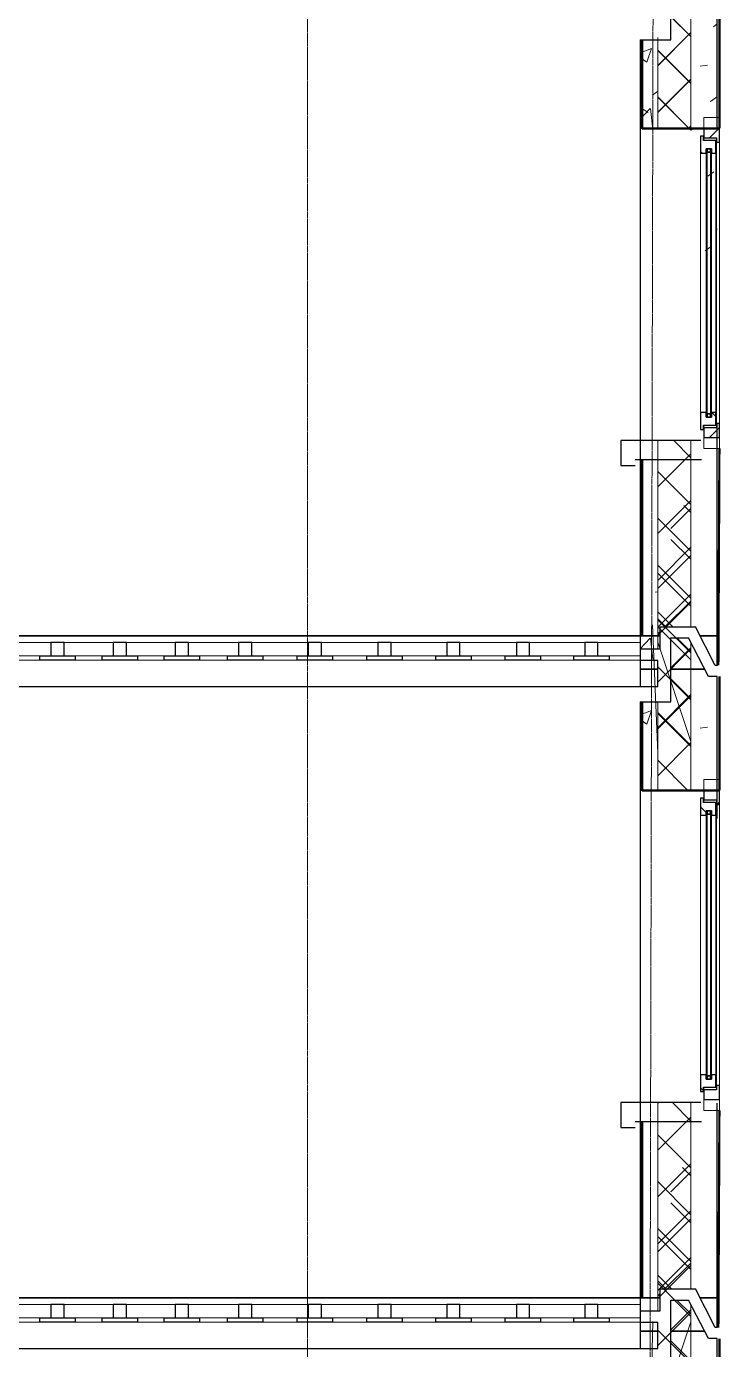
# Model space of a CAD drawing. Header units: inches. Extents: x -2431 to 214825, y 3 to 92804.
# Drawn here: x 171580 to 174724, y 26807 to 32803 of the extents above; entities that cross this region are included whole.
import ezdxf

# ---------------------------------------------------------------- set-up
doc = ezdxf.new("R2010")
doc.units = ezdxf.units.IN
doc.header["$MEASUREMENT"] = 0
doc.linetypes.add('Линия сетки', pattern=[22.225, 12.7, -3.175, 3.175, -3.175])
for name, color, linetype, lineweight in [('A-FLOR', 250, 'Continuous', 9), ('A-GLAZ', 250, 'Continuous', 9), ('A-WALL', 250, 'Continuous', 9), ('A-WALL-PATT', 250, 'Continuous', 25), ('S-GRID', 250, 'Continuous', 9)]:
    doc.layers.add(name, color=color, linetype=linetype, lineweight=lineweight)
doc.layers.add('Стены', color=250, linetype='Continuous')

# ---------------------------------------------------------------- blocks, each defined once
blk = doc.blocks.new('Окно 3-Откидное - Среднее глухое - Один переплет с многокамерным стеклопакетом - 30674-99 - Окно 3-Откидное - Среднее глухое - Один переплет с многокамерным стеклопакетом - 30674-99-V5-Сечение 1')
at = {"layer": 'A-GLAZ'}
h = blk.add_hatch(dxfattribs=at)
h.set_pattern_fill('FP_6', color=256, style=0, pattern_type=2)
h.set_pattern_definition([(135, (18648.64, 22050), (-70.7107, -70.7107), [])])
h.paths.add_polyline_path([(18583.7, 18885), (18597.7, 18885), (18597.7, 18905), (18653.7, 18905), (18653.7, 18962), (18633.7, 18962), (18633.7, 18942), (18609.7, 18942), (18609.7, 18962), (18583.7, 18962)], flags=0)
h.paths.add_polyline_path([(18649, 20138), (18653.7, 20138), (18653.7, 20195), (18597.7, 20195), (18597.7, 20215), (18583.7, 20215), (18583.7, 20138), (18609.7, 20138), (18609.7, 20158), (18633.7, 20158), (18633.7, 20138)], flags=0)
h = blk.add_hatch(dxfattribs=at)
h.set_pattern_fill('FP_7', color=256, style=0, pattern_type=2)
h.set_pattern_definition([(45, (18648.64, 22050), (-84.853, 84.853), [])])
h.paths.add_polyline_path([(18649, 18850), (18669.7, 18850), (18669.7, 18913), (18655.7, 18913), (18655.7, 18893), (18599.7, 18893), (18599.7, 18850)], flags=0)
h.paths.add_polyline_path([(18669.7, 20187), (18669.7, 20250), (18599.7, 20250), (18599.7, 20207), (18655.7, 20207), (18655.7, 20187)], flags=0)
for p, q in [((18669.7, 20300), (18599.7, 20300)), ((18599.7, 20300), (18599.7, 20250)), ((18669.7, 20250), (18669.7, 20300)), ((18599.7, 20250), (18669.7, 20250)), ((18599.7, 20195), (18599.7, 20207)), ((18655.7, 18913), (18655.7, 20187)), ((18669.7, 18913), (18669.7, 20187)), ((18583.7, 18962), (18583.7, 20138)), ((18653.7, 20138), (18653.7, 18962)), ((18599.7, 18893), (18599.7, 18905)), ((18669.7, 18850), (18599.7, 18850)), ((18599.7, 18850), (18599.7, 18800)), ((18669.7, 18800), (18669.7, 18850)), ((18599.7, 18800), (18669.7, 18800))]:
    blk.add_line(p, q, dxfattribs=at)
at = {"layer": 'A-GLAZ', "lineweight": 25}
for p, q in [((18597.7, 20215), (18583.7, 20215)), ((18583.7, 20215), (18583.7, 20138)), ((18597.7, 20195), (18597.7, 20215)), ((18599.7, 20250), (18599.7, 20207)), ((18669.7, 20250), (18599.7, 20250)), ((18599.7, 20207), (18655.7, 20207)), ((18655.7, 20207), (18655.7, 20187)), ((18669.7, 20187), (18669.7, 20250)), ((18653.7, 20195), (18597.7, 20195)), ((18613.7, 20158), (18609.7, 20158)), ((18609.7, 20158), (18609.7, 18942)), ((18609.7, 20138), (18609.7, 20158)), ((18609.7, 20158), (18633.7, 20158)), ((18613.7, 18942), (18613.7, 20158)), ((18633.7, 20158), (18629.7, 20158)), ((18629.7, 20158), (18629.7, 18942)), ((18633.7, 18942), (18633.7, 20158)), ((18633.7, 20158), (18633.7, 20138)), ((18653.7, 20138), (18653.7, 20195)), ((18655.7, 20187), (18669.7, 20187)), ((18583.7, 20138), (18609.7, 20138)), ((18633.7, 20138), (18653.7, 20138)), ((18609.7, 18962), (18583.7, 18962)), ((18583.7, 18962), (18583.7, 18885)), ((18609.7, 18942), (18609.7, 18962)), ((18653.7, 18962), (18633.7, 18962)), ((18633.7, 18962), (18633.7, 18942)), ((18653.7, 18905), (18653.7, 18962)), ((18597.7, 18885), (18597.7, 18905)), ((18597.7, 18905), (18653.7, 18905)), ((18599.7, 18893), (18599.7, 18850)), ((18655.7, 18893), (18599.7, 18893)), ((18609.7, 18942), (18613.7, 18942)), ((18633.7, 18942), (18609.7, 18942)), ((18629.7, 18942), (18633.7, 18942)), ((18669.7, 18913), (18655.7, 18913)), ((18655.7, 18913), (18655.7, 18893)), ((18669.7, 18850), (18669.7, 18913)), ((18583.7, 18885), (18597.7, 18885)), ((18599.7, 18850), (18669.7, 18850))]:
    blk.add_line(p, q, dxfattribs=at)
at = {"layer": 'A-GLAZ', "lineweight": 35}
for p, q in [((18629.7, 20158), (18613.7, 20158)), ((18613.7, 20158), (18613.7, 20143)), ((18629.7, 20143), (18629.7, 20158)), ((18613.7, 20143), (18629.7, 20143)), ((18629.7, 18957), (18613.7, 18957)), ((18613.7, 18957), (18613.7, 18942)), ((18629.7, 18942), (18629.7, 18957)), ((18613.7, 18942), (18629.7, 18942))]:
    blk.add_line(p, q, dxfattribs=at)

msp = doc.modelspace()

# ---------------------------------------------------------------- hatches: boundary and pattern name
at = {"layer": 'A-WALL-PATT', "lineweight": 9}
h = msp.add_hatch(dxfattribs=at)
h.set_pattern_fill('FP_1', color=256, style=0, pattern_type=2)
h.set_pattern_definition([(50, (164716.3, 29690.75), (728.737, -63.756), [76.2, -838.2]), (355, (164716.3, 29690.75), (-140.97, 764.23), [60.96, -670.56]), (100.451, (164777, 29685.4), (587.77, 700.467), [64.76, -712.36]), (46.184, (164716.3, 29893.95), (1084.32, -168.17), [114.3, -1257.3]), (96.636, (164806.6, 29879.9), (949.61, 989.71), [97.14, -1068.54]), (351.184, (164716.3, 29894), (949.62, 989.7), [91.44, -1005.84]), (21, (164817.9, 29843.15), (606.458, -409.06), [76.2, -838.2]), (326, (164817.9, 29843.15), (247.21, 736.753), [60.96, -670.56]), (71.451, (164868.4, 29809.06), (853.67, 327.685), [64.76, -712.36]), (37.5, (164716.28, 29690.75), (12.355, 338.22), [33.528, -628.904, 33.528, -647.192, -673.1]), (37.5, (164716.28, 29690.75), (12.355, 338.22), [-1343.152, 33.528, -639.572]), (7.5, (164716.28, 29690.75), (267.279, 400.722), [33.528, -354.584, 33.528, -613.664, -256.54]), (7.5, (164716.28, 29690.75), (267.279, 400.722), [-1035.304, 33.528, -223.012]), (327.5, (164489.7, 29690.75), (542.363, -22.915), [33.528, -220.472, 33.528, -758.952, -1051.56]), (327.5, (164489.7, 29690.75), (542.363, -22.915), [-1046.48, 33.528, -1018.032]), (317.5, (164388.1, 29690.75), (592.517, 101.707), [33.528, -296.672, 33.528, -492.76, -746.76]), (317.5, (164388.1, 29690.75), (592.517, 101.707), [-856.49, 33.53, -713.23])])
h.paths.add_polyline_path([(174439.57652, 30925.74682), (174359.57652, 30925.74682), (174359.57652, 30040.74682), (174439.57652, 30040.74682)])
h.paths.add_polyline_path([(174359.57652, 32340.74682), (174439.57652, 32340.74682), (174439.57652, 33640.74682), (174359.57652, 33640.74682)])
h = msp.add_hatch(dxfattribs=at)
h.set_pattern_fill('FP_2', color=256, style=0, pattern_type=2)
h.set_pattern_definition([(45, (164716.28, 29690.75), (-106.066, 106.066), []), (135, (164716.28, 29690.75), (-106.066, -106.066), [])])
h.paths.add_polyline_path([(174449.57652, 33581.37272), (174449.57652, 33640.74682), (174439.57652, 33640.74682), (174439.57652, 33581.37272)])
h.paths.add_polyline_path([(174439.57652, 32340.74682), (174589.57652, 32340.74682), (174589.57652, 33612.01575), (174579.57652, 33631.37272), (174499.57652, 33631.37272), (174499.57652, 33341.37272), (174439.57652, 33341.37272)])
h.paths.add_polyline_path([(174589.57652, 30925.74682), (174439.57652, 30925.74682), (174439.57652, 30040.74682), (174449.57652, 30040.74682), (174449.57652, 30081.37272), (174589.57652, 30081.37272)])
h = msp.add_hatch(dxfattribs=at)
h.set_pattern_fill('FP_1', color=256, style=0, pattern_type=2)
h.set_pattern_definition([(50, (164716.3, 29090.75), (728.737, -63.756), [76.2, -838.2]), (355, (164716.3, 29090.75), (-140.97, 764.23), [60.96, -670.56]), (100.451, (164777, 29085.4), (587.77, 700.467), [64.76, -712.36]), (46.184, (164716.3, 29293.95), (1084.32, -168.17), [114.3, -1257.3]), (96.636, (164806.6, 29279.9), (949.61, 989.71), [97.14, -1068.54]), (351.184, (164716.3, 29294), (949.62, 989.7), [91.44, -1005.84]), (21, (164817.9, 29243.15), (606.458, -409.06), [76.2, -838.2]), (326, (164817.9, 29243.15), (247.21, 736.753), [60.96, -670.56]), (71.451, (164868.4, 29209.06), (853.67, 327.685), [64.76, -712.36]), (37.5, (164716.28, 29090.75), (12.355, 338.22), [33.528, -628.904, 33.528, -647.192, -673.1]), (37.5, (164716.28, 29090.75), (12.355, 338.22), [-1343.152, 33.528, -639.572]), (7.5, (164716.28, 29090.75), (267.279, 400.722), [33.528, -354.584, 33.528, -613.664, -256.54]), (7.5, (164716.28, 29090.75), (267.279, 400.722), [-1035.304, 33.528, -223.012]), (327.5, (164489.7, 29090.75), (542.363, -22.9153), [33.528, -220.472, 33.528, -758.952, -1051.56]), (327.5, (164489.7, 29090.75), (542.363, -22.9153), [-1046.48, 33.528, -1018.032]), (317.5, (164388.1, 29090.75), (592.517, 101.707), [33.528, -296.672, 33.528, -492.76, -746.76]), (317.5, (164388.1, 29090.75), (592.517, 101.707), [-856.49, 33.53, -713.23])])
h.paths.add_polyline_path([(174700.11238, 32906.98904), (174709.57652, 32906.98904), (174709.57652, 33040.74682), (174631.01178, 33040.74682)])
h.paths.add_polyline_path([(174589.57652, 31740.74682), (174709.57652, 31740.74682), (174709.57652, 32857.16003), (174669.57652, 32857.16003), (174589.57652, 33012.01575)])
h = msp.add_hatch(dxfattribs=at)
h.set_pattern_fill('FP_2', color=256, style=0, pattern_type=2)
h.set_pattern_definition([(45, (164716.28, 30290.75), (-106.066, 106.066), []), (135, (164716.28, 30290.75), (-106.066, -106.066), [])])
h.paths.add_polyline_path([(174449.57652, 30581.37272), (174449.57652, 30640.74682), (174439.57652, 30640.74682), (174439.57652, 30581.37272)])
h.paths.add_polyline_path([(174439.57652, 29340.74682), (174589.57652, 29340.74682), (174589.57652, 30612.01575), (174579.57652, 30631.37272), (174499.57652, 30631.37272), (174499.57652, 30341.37272), (174439.57652, 30341.37272)])
h.paths.add_polyline_path([(174589.57652, 27925.74682), (174439.57652, 27925.74682), (174439.57652, 27040.74682), (174449.57652, 27040.74682), (174449.57652, 27081.37272), (174589.57652, 27081.37272)])
h = msp.add_hatch(dxfattribs=at)
h.set_pattern_fill('FP_2', color=256, style=0, pattern_type=2)
h.set_pattern_definition([(45, (164716.28, 30890.75), (-106.066, 106.066), []), (135, (164716.28, 30890.75), (-106.066, -106.066), [])])
h.paths.add_polyline_path([(174449.57652, 27581.37272), (174449.57652, 27640.74682), (174439.57652, 27640.74682), (174439.57652, 27581.37272)])
h.paths.add_polyline_path([(174439.57652, 26340.74682), (174589.57652, 26340.74682), (174589.57652, 27612.01575), (174579.57652, 27631.37272), (174499.57652, 27631.37272), (174499.57652, 27341.37272), (174439.57652, 27341.37272)])
h.paths.add_polyline_path([(174589.57652, 24925.74682), (174439.57652, 24925.74682), (174439.57652, 24040.74682), (174449.57652, 24040.74682), (174449.57652, 24081.37272), (174589.57652, 24081.37272)])

# ---------------------------------------------------------------- linework, layer by layer
for p, q in [((174499.57652, 32741.37272), (174499.57652, 33031.37272)), ((174359.57652, 32741.37272), (174499.57652, 32741.37272)), ((174709.57652, 32340.74682), (174359.57652, 32340.74682)), ((174359.57652, 32340.74682), (174359.57652, 30925.74682)), ((174635.57652, 30925.74682), (174272.02103, 30925.74682)), ((174272.02103, 30925.74682), (174272.02103, 30840.74682)), ((174272.02103, 30840.74682), (174272.02103, 30813.45519)), ((174337.30598, 30840.74682), (174637.57652, 30840.74682)), ((174272.02103, 30813.45519), (174337.30598, 30813.45519)), ((171333.69363, 30040.74682), (174359.57652, 30040.74682)), ((171333.69363, 30040.74682), (174359.57652, 30040.74682)), ((174449.57652, 30081.37272), (174610.02404, 30081.37272)), ((174700.02404, 29907.16003), (174610.02404, 30081.37272)), ((171750.96991, 30010.74682), (171690.96991, 30010.74682)), ((171690.96991, 30010.74682), (171690.96991, 29950.74682)), ((171750.96991, 30010.74682), (171690.96991, 30010.74682)), ((171690.96991, 30010.74682), (171690.96991, 29950.74682)), ((171750.96991, 29950.74682), (171750.96991, 30010.74682)), ((171750.96991, 29950.74682), (171750.96991, 30010.74682)), ((172032.61092, 30010.74682), (171972.61092, 30010.74682)), ((171972.61092, 30010.74682), (171972.61092, 29950.74682)), ((172032.61092, 30010.74682), (171972.61092, 30010.74682)), ((171972.61092, 30010.74682), (171972.61092, 29950.74682)), ((172032.61092, 29950.74682), (172032.61092, 30010.74682)), ((172032.61092, 29950.74682), (172032.61092, 30010.74682)), ((172314.25194, 30010.74682), (172254.25194, 30010.74682)), ((172254.25194, 30010.74682), (172254.25194, 29950.74682)), ((172314.25194, 30010.74682), (172254.25194, 30010.74682)), ((172254.25194, 30010.74682), (172254.25194, 29950.74682)), ((172314.25194, 29950.74682), (172314.25194, 30010.74682)), ((172314.25194, 29950.74682), (172314.25194, 30010.74682)), ((172600.83464, 30010.74682), (172540.83464, 30010.74682)), ((172540.83464, 30010.74682), (172540.83464, 29950.74682)), ((172600.83464, 30010.74682), (172540.83464, 30010.74682)), ((172540.83464, 30010.74682), (172540.83464, 29950.74682)), ((172600.83464, 29950.74682), (172600.83464, 30010.74682)), ((172600.83464, 29950.74682), (172600.83464, 30010.74682)), ((172916.33464, 30010.74682), (172856.33464, 30010.74682)), ((172856.33464, 30010.74682), (172856.33464, 29950.74682)), ((172916.33464, 30010.74682), (172856.33464, 30010.74682)), ((172856.33464, 30010.74682), (172856.33464, 29950.74682)), ((172916.33464, 29950.74682), (172916.33464, 30010.74682)), ((172916.33464, 29950.74682), (172916.33464, 30010.74682)), ((173231.83464, 30010.74682), (173171.83464, 30010.74682)), ((173171.83464, 30010.74682), (173171.83464, 29950.74682)), ((173231.83464, 30010.74682), (173171.83464, 30010.74682)), ((173171.83464, 30010.74682), (173171.83464, 29950.74682)), ((173231.83464, 29950.74682), (173231.83464, 30010.74682)), ((173231.83464, 29950.74682), (173231.83464, 30010.74682)), ((173543.82027, 30010.74682), (173483.82027, 30010.74682)), ((173483.82027, 30010.74682), (173483.82027, 29950.74682)), ((173543.82027, 30010.74682), (173483.82027, 30010.74682)), ((173483.82027, 30010.74682), (173483.82027, 29950.74682)), ((173543.82027, 29950.74682), (173543.82027, 30010.74682)), ((173543.82027, 29950.74682), (173543.82027, 30010.74682)), ((173859.32027, 30010.74682), (173799.32027, 30010.74682)), ((173799.32027, 30010.74682), (173799.32027, 29950.74682)), ((173859.32027, 30010.74682), (173799.32027, 30010.74682)), ((173799.32027, 30010.74682), (173799.32027, 29950.74682)), ((173859.32027, 29950.74682), (173859.32027, 30010.74682)), ((173859.32027, 29950.74682), (173859.32027, 30010.74682)), ((174168.94223, 30010.74682), (174108.94223, 30010.74682)), ((174108.94223, 30010.74682), (174108.94223, 29950.74682)), ((174168.94223, 29950.74682), (174168.94223, 30010.74682)), ((174499.57652, 30031.37272), (174579.57652, 30031.37272)), ((174499.57652, 30031.37272), (174579.57652, 30031.37272)), ((174499.57652, 29741.37272), (174499.57652, 30031.37272)), ((174669.57652, 29857.16003), (174579.57652, 30031.37272)), ((174669.57652, 29857.16003), (174579.57652, 30031.37272)), ((171640.96991, 29950.74682), (171800.96991, 29950.74682)), ((171640.96991, 29930.74682), (171640.96991, 29950.74682)), ((171640.96991, 29950.74682), (171800.96991, 29950.74682)), ((171640.96991, 29930.74682), (171640.96991, 29950.74682)), ((171800.96991, 29930.74682), (171640.96991, 29930.74682)), ((171800.96991, 29930.74682), (171640.96991, 29930.74682)), ((171690.96991, 29950.74682), (171750.96991, 29950.74682)), ((171690.96991, 29950.74682), (171750.96991, 29950.74682)), ((171800.96991, 29950.74682), (171800.96991, 29930.74682)), ((171800.96991, 29950.74682), (171800.96991, 29930.74682)), ((171922.61092, 29950.74682), (172082.61092, 29950.74682)), ((171922.61092, 29930.74682), (171922.61092, 29950.74682)), ((171922.61092, 29950.74682), (172082.61092, 29950.74682)), ((171922.61092, 29930.74682), (171922.61092, 29950.74682)), ((172082.61092, 29930.74682), (171922.61092, 29930.74682)), ((172082.61092, 29930.74682), (171922.61092, 29930.74682)), ((171972.61092, 29950.74682), (172032.61092, 29950.74682)), ((171972.61092, 29950.74682), (172032.61092, 29950.74682)), ((172082.61092, 29950.74682), (172082.61092, 29930.74682)), ((172082.61092, 29950.74682), (172082.61092, 29930.74682)), ((172204.25194, 29950.74682), (172364.25194, 29950.74682)), ((172204.25194, 29930.74682), (172204.25194, 29950.74682)), ((172204.25194, 29950.74682), (172364.25194, 29950.74682)), ((172204.25194, 29930.74682), (172204.25194, 29950.74682)), ((172364.25194, 29930.74682), (172204.25194, 29930.74682)), ((172364.25194, 29930.74682), (172204.25194, 29930.74682)), ((172254.25194, 29950.74682), (172314.25194, 29950.74682)), ((172254.25194, 29950.74682), (172314.25194, 29950.74682)), ((172364.25194, 29950.74682), (172364.25194, 29930.74682)), ((172364.25194, 29950.74682), (172364.25194, 29930.74682)), ((172490.83464, 29950.74682), (172650.83464, 29950.74682)), ((172490.83464, 29930.74682), (172490.83464, 29950.74682)), ((172490.83464, 29950.74682), (172650.83464, 29950.74682)), ((172490.83464, 29930.74682), (172490.83464, 29950.74682)), ((172650.83464, 29930.74682), (172490.83464, 29930.74682)), ((172650.83464, 29930.74682), (172490.83464, 29930.74682)), ((172540.83464, 29950.74682), (172600.83464, 29950.74682)), ((172540.83464, 29950.74682), (172600.83464, 29950.74682)), ((172650.83464, 29950.74682), (172650.83464, 29930.74682)), ((172650.83464, 29950.74682), (172650.83464, 29930.74682)), ((172806.33464, 29950.74682), (172966.33464, 29950.74682)), ((172806.33464, 29930.74682), (172806.33464, 29950.74682)), ((172806.33464, 29950.74682), (172966.33464, 29950.74682)), ((172806.33464, 29930.74682), (172806.33464, 29950.74682)), ((172966.33464, 29930.74682), (172806.33464, 29930.74682)), ((172966.33464, 29930.74682), (172806.33464, 29930.74682)), ((172856.33464, 29950.74682), (172916.33464, 29950.74682)), ((172856.33464, 29950.74682), (172916.33464, 29950.74682)), ((172966.33464, 29950.74682), (172966.33464, 29930.74682)), ((172966.33464, 29950.74682), (172966.33464, 29930.74682)), ((173121.83464, 29950.74682), (173281.83464, 29950.74682)), ((173121.83464, 29930.74682), (173121.83464, 29950.74682)), ((173121.83464, 29950.74682), (173281.83464, 29950.74682)), ((173121.83464, 29930.74682), (173121.83464, 29950.74682)), ((173281.83464, 29930.74682), (173121.83464, 29930.74682)), ((173281.83464, 29930.74682), (173121.83464, 29930.74682)), ((173171.83464, 29950.74682), (173231.83464, 29950.74682)), ((173171.83464, 29950.74682), (173231.83464, 29950.74682)), ((173281.83464, 29950.74682), (173281.83464, 29930.74682)), ((173281.83464, 29950.74682), (173281.83464, 29930.74682)), ((173433.82027, 29950.74682), (173593.82027, 29950.74682)), ((173433.82027, 29930.74682), (173433.82027, 29950.74682)), ((173433.82027, 29950.74682), (173593.82027, 29950.74682)), ((173433.82027, 29930.74682), (173433.82027, 29950.74682)), ((173593.82027, 29930.74682), (173433.82027, 29930.74682)), ((173593.82027, 29930.74682), (173433.82027, 29930.74682)), ((173483.82027, 29950.74682), (173543.82027, 29950.74682)), ((173483.82027, 29950.74682), (173543.82027, 29950.74682)), ((173593.82027, 29950.74682), (173593.82027, 29930.74682)), ((173593.82027, 29950.74682), (173593.82027, 29930.74682)), ((173749.32027, 29950.74682), (173909.32027, 29950.74682)), ((173749.32027, 29930.74682), (173749.32027, 29950.74682)), ((173749.32027, 29950.74682), (173909.32027, 29950.74682)), ((173749.32027, 29930.74682), (173749.32027, 29950.74682)), ((173909.32027, 29930.74682), (173749.32027, 29930.74682)), ((173909.32027, 29930.74682), (173749.32027, 29930.74682)), ((173799.32027, 29950.74682), (173859.32027, 29950.74682)), ((173799.32027, 29950.74682), (173859.32027, 29950.74682)), ((173909.32027, 29950.74682), (173909.32027, 29930.74682)), ((173909.32027, 29950.74682), (173909.32027, 29930.74682)), ((174058.94223, 29950.74682), (174218.94223, 29950.74682)), ((174058.94223, 29930.74682), (174058.94223, 29950.74682)), ((174058.94223, 29950.74682), (174218.94223, 29950.74682)), ((174058.94223, 29930.74682), (174058.94223, 29950.74682)), ((174218.94223, 29930.74682), (174058.94223, 29930.74682)), ((174218.94223, 29930.74682), (174058.94223, 29930.74682)), ((174108.94223, 29950.74682), (174168.94223, 29950.74682)), ((174218.94223, 29950.74682), (174218.94223, 29930.74682)), ((174218.94223, 29950.74682), (174218.94223, 29930.74682)), ((174359.57652, 29930.74682), (174439.57652, 29930.74682)), ((174439.57652, 29811.36464), (174439.57652, 29930.74682)), ((168325.23347, 29811.36464), (174439.57652, 29811.36464)), ((174709.57652, 29857.16003), (174669.57652, 29857.16003)), ((174359.57652, 29741.37272), (174499.57652, 29741.37272)), ((174709.57652, 29340.74682), (174359.57652, 29340.74682)), ((174359.57652, 29340.74682), (174359.57652, 27925.74682)), ((174635.57652, 27925.74682), (174272.02103, 27925.74682)), ((174272.02103, 27925.74682), (174272.02103, 27840.74682)), ((174272.02103, 27840.74682), (174272.02103, 27813.45519)), ((174337.30598, 27840.74682), (174637.57652, 27840.74682)), ((174272.02103, 27813.45519), (174337.30598, 27813.45519)), ((171333.69363, 27040.74682), (174359.57652, 27040.74682)), ((171333.69363, 27040.74682), (174359.57652, 27040.74682)), ((174449.57652, 27081.37272), (174610.02404, 27081.37272)), ((174700.02404, 26907.16003), (174610.02404, 27081.37272)), ((171750.96991, 27010.74682), (171690.96991, 27010.74682)), ((171690.96991, 27010.74682), (171690.96991, 26950.74682)), ((171750.96991, 27010.74682), (171690.96991, 27010.74682)), ((171690.96991, 27010.74682), (171690.96991, 26950.74682)), ((171750.96991, 26950.74682), (171750.96991, 27010.74682)), ((171750.96991, 26950.74682), (171750.96991, 27010.74682)), ((172032.61092, 27010.74682), (171972.61092, 27010.74682)), ((171972.61092, 27010.74682), (171972.61092, 26950.74682)), ((172032.61092, 27010.74682), (171972.61092, 27010.74682)), ((171972.61092, 27010.74682), (171972.61092, 26950.74682)), ((172032.61092, 26950.74682), (172032.61092, 27010.74682)), ((172032.61092, 26950.74682), (172032.61092, 27010.74682)), ((172314.25194, 27010.74682), (172254.25194, 27010.74682)), ((172254.25194, 27010.74682), (172254.25194, 26950.74682)), ((172314.25194, 27010.74682), (172254.25194, 27010.74682)), ((172254.25194, 27010.74682), (172254.25194, 26950.74682)), ((172314.25194, 26950.74682), (172314.25194, 27010.74682)), ((172314.25194, 26950.74682), (172314.25194, 27010.74682)), ((172600.83464, 27010.74682), (172540.83464, 27010.74682)), ((172540.83464, 27010.74682), (172540.83464, 26950.74682)), ((172600.83464, 27010.74682), (172540.83464, 27010.74682)), ((172540.83464, 27010.74682), (172540.83464, 26950.74682)), ((172600.83464, 26950.74682), (172600.83464, 27010.74682)), ((172600.83464, 26950.74682), (172600.83464, 27010.74682)), ((172916.33464, 27010.74682), (172856.33464, 27010.74682)), ((172856.33464, 27010.74682), (172856.33464, 26950.74682)), ((172916.33464, 27010.74682), (172856.33464, 27010.74682)), ((172856.33464, 27010.74682), (172856.33464, 26950.74682)), ((172916.33464, 26950.74682), (172916.33464, 27010.74682)), ((172916.33464, 26950.74682), (172916.33464, 27010.74682)), ((173231.83464, 27010.74682), (173171.83464, 27010.74682)), ((173171.83464, 27010.74682), (173171.83464, 26950.74682)), ((173171.83464, 27010.74682), (173171.83464, 26950.74682)), ((173231.83464, 27010.74682), (173171.83464, 27010.74682)), ((173231.83464, 26950.74682), (173231.83464, 27010.74682)), ((173231.83464, 26950.74682), (173231.83464, 27010.74682)), ((173543.82027, 27010.74682), (173483.82027, 27010.74682)), ((173483.82027, 27010.74682), (173483.82027, 26950.74682)), ((173543.82027, 27010.74682), (173483.82027, 27010.74682)), ((173483.82027, 27010.74682), (173483.82027, 26950.74682)), ((173543.82027, 26950.74682), (173543.82027, 27010.74682)), ((173543.82027, 26950.74682), (173543.82027, 27010.74682)), ((173859.32027, 27010.74682), (173799.32027, 27010.74682)), ((173799.32027, 27010.74682), (173799.32027, 26950.74682)), ((173859.32027, 27010.74682), (173799.32027, 27010.74682)), ((173799.32027, 27010.74682), (173799.32027, 26950.74682)), ((173859.32027, 26950.74682), (173859.32027, 27010.74682)), ((173859.32027, 26950.74682), (173859.32027, 27010.74682)), ((174168.94223, 27010.74682), (174108.94223, 27010.74682)), ((174108.94223, 27010.74682), (174108.94223, 26950.74682)), ((174168.94223, 26950.74682), (174168.94223, 27010.74682)), ((174499.57652, 27031.37272), (174579.57652, 27031.37272)), ((174499.57652, 27031.37272), (174579.57652, 27031.37272)), ((174499.57652, 26741.37272), (174499.57652, 27031.37272)), ((174669.57652, 26857.16003), (174579.57652, 27031.37272)), ((174669.57652, 26857.16003), (174579.57652, 27031.37272)), ((171640.96991, 26950.74682), (171800.96991, 26950.74682)), ((171640.96991, 26930.74682), (171640.96991, 26950.74682)), ((171640.96991, 26950.74682), (171800.96991, 26950.74682)), ((171640.96991, 26930.74682), (171640.96991, 26950.74682)), ((171800.96991, 26930.74682), (171640.96991, 26930.74682)), ((171800.96991, 26930.74682), (171640.96991, 26930.74682)), ((171690.96991, 26950.74682), (171750.96991, 26950.74682)), ((171690.96991, 26950.74682), (171750.96991, 26950.74682)), ((171800.96991, 26950.74682), (171800.96991, 26930.74682)), ((171800.96991, 26950.74682), (171800.96991, 26930.74682)), ((171922.61092, 26950.74682), (172082.61092, 26950.74682)), ((171922.61092, 26930.74682), (171922.61092, 26950.74682)), ((171922.61092, 26950.74682), (172082.61092, 26950.74682)), ((171922.61092, 26930.74682), (171922.61092, 26950.74682)), ((172082.61092, 26930.74682), (171922.61092, 26930.74682)), ((172082.61092, 26930.74682), (171922.61092, 26930.74682)), ((171972.61092, 26950.74682), (172032.61092, 26950.74682)), ((171972.61092, 26950.74682), (172032.61092, 26950.74682)), ((172082.61092, 26950.74682), (172082.61092, 26930.74682)), ((172082.61092, 26950.74682), (172082.61092, 26930.74682)), ((172204.25194, 26950.74682), (172364.25194, 26950.74682)), ((172204.25194, 26930.74682), (172204.25194, 26950.74682)), ((172204.25194, 26950.74682), (172364.25194, 26950.74682)), ((172204.25194, 26930.74682), (172204.25194, 26950.74682)), ((172364.25194, 26930.74682), (172204.25194, 26930.74682)), ((172364.25194, 26930.74682), (172204.25194, 26930.74682)), ((172254.25194, 26950.74682), (172314.25194, 26950.74682)), ((172254.25194, 26950.74682), (172314.25194, 26950.74682)), ((172364.25194, 26950.74682), (172364.25194, 26930.74682)), ((172364.25194, 26950.74682), (172364.25194, 26930.74682)), ((172490.83464, 26950.74682), (172650.83464, 26950.74682)), ((172490.83464, 26930.74682), (172490.83464, 26950.74682)), ((172490.83464, 26950.74682), (172650.83464, 26950.74682)), ((172490.83464, 26930.74682), (172490.83464, 26950.74682)), ((172650.83464, 26930.74682), (172490.83464, 26930.74682)), ((172650.83464, 26930.74682), (172490.83464, 26930.74682)), ((172540.83464, 26950.74682), (172600.83464, 26950.74682)), ((172540.83464, 26950.74682), (172600.83464, 26950.74682)), ((172650.83464, 26950.74682), (172650.83464, 26930.74682)), ((172650.83464, 26950.74682), (172650.83464, 26930.74682)), ((172806.33464, 26950.74682), (172966.33464, 26950.74682)), ((172806.33464, 26930.74682), (172806.33464, 26950.74682)), ((172806.33464, 26950.74682), (172966.33464, 26950.74682)), ((172806.33464, 26930.74682), (172806.33464, 26950.74682)), ((172966.33464, 26930.74682), (172806.33464, 26930.74682)), ((172966.33464, 26930.74682), (172806.33464, 26930.74682)), ((172856.33464, 26950.74682), (172916.33464, 26950.74682)), ((172856.33464, 26950.74682), (172916.33464, 26950.74682)), ((172966.33464, 26950.74682), (172966.33464, 26930.74682)), ((172966.33464, 26950.74682), (172966.33464, 26930.74682)), ((173121.83464, 26950.74682), (173281.83464, 26950.74682)), ((173121.83464, 26930.74682), (173121.83464, 26950.74682)), ((173121.83464, 26950.74682), (173281.83464, 26950.74682)), ((173121.83464, 26930.74682), (173121.83464, 26950.74682)), ((173281.83464, 26930.74682), (173121.83464, 26930.74682)), ((173281.83464, 26930.74682), (173121.83464, 26930.74682)), ((173171.83464, 26950.74682), (173231.83464, 26950.74682)), ((173171.83464, 26950.74682), (173231.83464, 26950.74682)), ((173281.83464, 26950.74682), (173281.83464, 26930.74682)), ((173281.83464, 26950.74682), (173281.83464, 26930.74682)), ((173433.82027, 26950.74682), (173593.82027, 26950.74682)), ((173433.82027, 26930.74682), (173433.82027, 26950.74682)), ((173433.82027, 26950.74682), (173593.82027, 26950.74682)), ((173433.82027, 26930.74682), (173433.82027, 26950.74682)), ((173593.82027, 26930.74682), (173433.82027, 26930.74682)), ((173593.82027, 26930.74682), (173433.82027, 26930.74682)), ((173483.82027, 26950.74682), (173543.82027, 26950.74682)), ((173483.82027, 26950.74682), (173543.82027, 26950.74682)), ((173593.82027, 26950.74682), (173593.82027, 26930.74682)), ((173593.82027, 26950.74682), (173593.82027, 26930.74682)), ((173749.32027, 26950.74682), (173909.32027, 26950.74682)), ((173749.32027, 26930.74682), (173749.32027, 26950.74682)), ((173749.32027, 26950.74682), (173909.32027, 26950.74682)), ((173749.32027, 26930.74682), (173749.32027, 26950.74682)), ((173909.32027, 26930.74682), (173749.32027, 26930.74682)), ((173909.32027, 26930.74682), (173749.32027, 26930.74682)), ((173799.32027, 26950.74682), (173859.32027, 26950.74682)), ((173799.32027, 26950.74682), (173859.32027, 26950.74682)), ((173909.32027, 26950.74682), (173909.32027, 26930.74682)), ((173909.32027, 26950.74682), (173909.32027, 26930.74682)), ((174058.94223, 26950.74682), (174218.94223, 26950.74682)), ((174058.94223, 26930.74682), (174058.94223, 26950.74682)), ((174058.94223, 26950.74682), (174218.94223, 26950.74682)), ((174058.94223, 26930.74682), (174058.94223, 26950.74682)), ((174218.94223, 26930.74682), (174058.94223, 26930.74682)), ((174218.94223, 26930.74682), (174058.94223, 26930.74682)), ((174108.94223, 26950.74682), (174168.94223, 26950.74682)), ((174218.94223, 26950.74682), (174218.94223, 26930.74682)), ((174218.94223, 26950.74682), (174218.94223, 26930.74682)), ((174359.57652, 26930.74682), (174439.57652, 26930.74682)), ((174439.57652, 26811.36464), (174439.57652, 26930.74682)), ((168325.23347, 26811.36464), (174439.57652, 26811.36464)), ((174709.57652, 26857.16003), (174669.57652, 26857.16003))]:
    msp.add_line(p, q)
at = {"lineweight": 0}
for p, q in [((171333.69363, 30010.74682), (174359.57652, 30010.74682)), ((171333.69363, 30010.74682), (174359.57652, 30010.74682)), ((171333.69363, 29950.74682), (174361.57652, 29950.74682)), ((171333.69363, 29950.74682), (174361.57652, 29950.74682)), ((171333.69363, 29930.74682), (174359.57652, 29930.74682)), ((171333.69363, 29930.74682), (174359.57652, 29930.74682)), ((171333.69363, 27010.74682), (174359.57652, 27010.74682)), ((171333.69363, 27010.74682), (174359.57652, 27010.74682)), ((171333.69363, 26950.74682), (174361.57652, 26950.74682)), ((171333.69363, 26950.74682), (174361.57652, 26950.74682)), ((171333.69363, 26930.74682), (174359.57652, 26930.74682)), ((171333.69363, 26930.74682), (174359.57652, 26930.74682))]:
    msp.add_line(p, q, dxfattribs=at)
at = {"lineweight": -2, "ltscale": 25}
for p, q in [((174709.57652, 29906.98904), (174700.11238, 29906.98904)), ((174709.57652, 26906.98904), (174700.11238, 26906.98904))]:
    msp.add_line(p, q, dxfattribs=at)
at = {"const_width": 10}
for points in [[(174719.12901, 32340.57582), (174719.12901, 32856.98904)], [(174369.12901, 32741.20172), (174369.12901, 32340.57582)], [(174369.12901, 32340.57582), (174719.12901, 32340.57582)], [(174714.39693, 29906.81804), (174719.12901, 30890.57582)], [(174369.12901, 30040.57582), (174369.12901, 30840.57582)], [(174719.12901, 29340.57582), (174719.12901, 29856.98904)], [(174369.12901, 29741.20172), (174369.12901, 29340.57582)], [(174369.12901, 29340.57582), (174719.12901, 29340.57582)], [(174714.39693, 26906.81804), (174719.12901, 27890.57582)], [(174369.12901, 27040.57582), (174369.12901, 27840.57582)], [(174719.12901, 26340.57582), (174719.12901, 26856.98904)]]:
    msp.add_lwpolyline(points, dxfattribs=at)
at = {"layer": 'A-FLOR', "lineweight": 35}
for p, q in [((174449.57652, 30040.74682), (168376.33062, 30040.74682)), ((174709.57652, 30040.74682), (174631.01178, 30040.74682)), ((174709.57652, 29906.98904), (174709.57652, 30040.74682)), ((174709.57652, 29906.98904), (174709.57652, 30040.74682)), ((174359.57652, 29890.74682), (174439.57652, 29890.74682)), ((174499.57652, 29890.74682), (174652.22526, 29890.74682)), ((174449.57652, 27040.74682), (168376.33062, 27040.74682)), ((174709.57652, 27040.74682), (174631.01178, 27040.74682)), ((174709.57652, 26906.98904), (174709.57652, 27040.74682)), ((174709.57652, 26906.98904), (174709.57652, 27040.74682)), ((174359.57652, 26890.74682), (174439.57652, 26890.74682)), ((174499.57652, 26890.74682), (174652.22526, 26890.74682))]:
    msp.add_line(p, q, dxfattribs=at)
at = {"layer": 'A-WALL'}
for p, q in [((174589.57652, 33012.01575), (174589.57652, 32340.74682)), ((174589.57652, 33012.01575), (174589.57652, 32340.74682)), ((174589.57652, 33012.01575), (174589.57652, 32340.74682)), ((174589.57652, 33012.01575), (174589.57652, 32340.74682)), ((174589.57652, 33012.01575), (174589.57652, 32340.74682)), ((174439.57652, 32752.83928), (174439.57652, 32340.74682)), ((174439.57652, 32752.83928), (174439.57652, 32340.74682)), ((174439.57652, 32752.83928), (174439.57652, 32340.74682)), ((174439.57652, 32752.83928), (174439.57652, 32340.74682)), ((174439.57652, 32741.37272), (174439.57652, 32340.74682)), ((174439.57652, 30925.74682), (174439.57652, 29981.37272)), ((174439.57652, 30925.74682), (174439.57652, 29981.37272)), ((174439.57652, 30925.74682), (174439.57652, 29981.37272)), ((174439.57652, 30925.74682), (174439.57652, 29981.37272)), ((174439.57652, 30925.74682), (174439.57652, 30040.74682)), ((174589.57652, 30925.74682), (174589.57652, 30081.37272)), ((174589.57652, 30925.74682), (174589.57652, 30081.37272)), ((174589.57652, 30925.74682), (174589.57652, 30081.37272)), ((174589.57652, 30925.74682), (174589.57652, 30081.37272)), ((174589.57652, 30925.74682), (174589.57652, 30081.37272)), ((174439.57652, 30040.74682), (174439.57652, 29981.37272)), ((174589.57652, 30012.01575), (174589.57652, 29340.74682)), ((174589.57652, 30012.01575), (174589.57652, 29340.74682)), ((174589.57652, 30012.01575), (174589.57652, 29340.74682)), ((174589.57652, 30012.01575), (174589.57652, 29340.74682)), ((174589.57652, 30012.01575), (174589.57652, 29340.74682)), ((174439.57652, 29930.74682), (174439.57652, 29811.36464)), ((174439.57652, 29930.74682), (174439.57652, 29811.36464)), ((174439.57652, 29930.74682), (174439.57652, 29811.36464)), ((174439.57652, 29930.74682), (174439.57652, 29811.36464)), ((174439.57652, 29930.74682), (174439.57652, 29811.36464)), ((174439.57652, 29741.37272), (174439.57652, 29340.74682)), ((174439.57652, 29741.37272), (174439.57652, 29340.74682)), ((174439.57652, 29741.37272), (174439.57652, 29340.74682)), ((174439.57652, 29741.37272), (174439.57652, 29340.74682)), ((174439.57652, 29741.37272), (174439.57652, 29340.74682)), ((174439.57652, 27925.74682), (174439.57652, 26981.37272)), ((174439.57652, 27925.74682), (174439.57652, 26981.37272)), ((174439.57652, 27925.74682), (174439.57652, 26981.37272)), ((174439.57652, 27925.74682), (174439.57652, 26981.37272)), ((174439.57652, 27925.74682), (174439.57652, 27040.74682)), ((174589.57652, 27925.74682), (174589.57652, 27081.37272)), ((174589.57652, 27925.74682), (174589.57652, 27081.37272)), ((174589.57652, 27925.74682), (174589.57652, 27081.37272)), ((174589.57652, 27925.74682), (174589.57652, 27081.37272)), ((174589.57652, 27925.74682), (174589.57652, 27081.37272)), ((174439.57652, 27040.74682), (174439.57652, 26981.37272)), ((174589.57652, 27012.01575), (174589.57652, 26340.74682)), ((174589.57652, 27012.01575), (174589.57652, 26340.74682)), ((174589.57652, 27012.01575), (174589.57652, 26340.74682)), ((174589.57652, 27012.01575), (174589.57652, 26340.74682)), ((174589.57652, 27012.01575), (174589.57652, 26340.74682)), ((174439.57652, 26930.74682), (174439.57652, 26811.36464)), ((174439.57652, 26930.74682), (174439.57652, 26811.36464)), ((174439.57652, 26930.74682), (174439.57652, 26811.36464)), ((174439.57652, 26930.74682), (174439.57652, 26811.36464)), ((174439.57652, 26930.74682), (174439.57652, 26811.36464))]:
    msp.add_line(p, q, dxfattribs=at)
at = {"layer": 'A-WALL', "lineweight": 25}
for p, q in [((174709.57652, 32340.74682), (174709.57652, 32857.16003)), ((174709.57652, 32340.74682), (174709.57652, 32857.16003)), ((174709.57652, 32340.74682), (174709.57652, 32857.16003)), ((174359.57652, 32741.37272), (174359.57652, 32340.74682)), ((174359.57652, 32741.37272), (174359.57652, 32340.74682)), ((174359.57652, 32741.37272), (174359.57652, 32340.74682)), ((174359.57652, 32741.37272), (174359.57652, 32340.74682)), ((174359.57652, 32741.37272), (174359.57652, 32340.74682)), ((174709.57652, 30040.74682), (174709.57652, 31006.38908)), ((174709.57652, 29906.98904), (174709.57652, 31006.38908)), ((174709.57652, 30040.74682), (174709.57652, 31006.38908)), ((174359.57652, 30925.74682), (174359.57652, 29811.36464)), ((174359.57652, 30925.74682), (174359.57652, 29811.36464)), ((174359.57652, 30925.74682), (174359.57652, 29811.36464)), ((174359.57652, 30925.74682), (174359.57652, 29930.74682)), ((174359.57652, 30925.74682), (174359.57652, 30040.74682)), ((174359.57652, 30040.74682), (174359.57652, 29811.36464)), ((174449.57652, 30040.74682), (174359.57652, 30040.74682)), ((174709.57652, 30040.74682), (174631.01178, 30040.74682)), ((174709.57652, 29906.98904), (174709.57652, 30040.74682)), ((174709.57652, 29213.30369), (174709.57652, 29857.16003)), ((174709.57652, 29213.30369), (174709.57652, 29857.16003)), ((174709.57652, 29213.30369), (174709.57652, 29857.16003)), ((174359.57652, 29741.37272), (174359.57652, 29340.74682)), ((174359.57652, 29741.37272), (174359.57652, 29340.74682)), ((174359.57652, 29741.37272), (174359.57652, 29340.74682)), ((174359.57652, 29741.37272), (174359.57652, 29340.74682)), ((174359.57652, 29741.37272), (174359.57652, 29340.74682)), ((174359.57652, 27925.74682), (174359.57652, 26811.36464)), ((174359.57652, 27925.74682), (174359.57652, 26811.36464)), ((174359.57652, 27925.74682), (174359.57652, 26811.36464)), ((174359.57652, 27925.74682), (174359.57652, 26930.74682)), ((174359.57652, 27925.74682), (174359.57652, 27040.74682)), ((174709.57652, 26906.98904), (174709.57652, 27924.00596)), ((174709.57652, 26906.98904), (174709.57652, 27924.00596)), ((174709.57652, 27040.74682), (174709.57652, 27924.00596)), ((174359.57652, 27040.74682), (174359.57652, 26811.36464)), ((174449.57652, 27040.74682), (174359.57652, 27040.74682)), ((174709.57652, 27040.74682), (174631.01178, 27040.74682)), ((174709.57652, 26340.74682), (174709.57652, 26857.16003)), ((174709.57652, 26340.74682), (174709.57652, 26857.16003)), ((174709.57652, 26340.74682), (174709.57652, 26857.16003))]:
    msp.add_line(p, q, dxfattribs=at)
at = {"layer": 'A-WALL-PATT', "linetype": 'Continuous', "lineweight": 9}
for p, q in [((174589.57652, 32756.43441), (174499.57652, 32846.43441)), ((174439.57652, 32624.74542), (174589.57652, 32774.74542)), ((174359.57652, 32682.69078), (174410.93055, 32702.40375)), ((174390.17798, 32640.94935), (174410.77915, 32702.3452)), ((174589.57652, 32544.30238), (174439.57652, 32694.30238)), ((174359.57652, 32661.73058), (174390.31999, 32640.99385)), ((174631.20563, 32622.75898), (174664.44679, 32627.13526)), ((174439.57652, 32412.61338), (174589.57652, 32562.61338)), ((174415.81102, 32491.73539), (174439.57652, 32509.97131)), ((174589.57652, 32332.17034), (174439.57652, 32482.17034)), ((174359.57652, 32382.68317), (174406.07383, 32431.14302)), ((174417.47527, 32334.75394), (174406.24965, 32431.24313)), ((174471.93975, 30081.37272), (174589.57652, 30199.00949)), ((174476.77025, 30081.37272), (174439.57652, 30118.56645)), ((174415.81102, 30091.73539), (174439.57652, 29509.97131)), ((174589.57652, 29932.17034), (174439.57652, 30082.17034)), ((174439.57652, 30049.00949), (174449.57652, 30059.00949)), ((174359.57652, 29982.68317), (174406.07383, 30031.14302)), ((174417.47527, 29934.75394), (174406.24965, 30031.24313)), ((174439.57652, 30012.61338), (174589.57652, 29562.61338)), ((174499.57652, 29896.87745), (174589.57652, 29986.87745)), ((174589.57652, 29968.56645), (174526.77025, 30031.37272)), ((174589.57652, 29756.43441), (174499.57652, 29846.43441)), ((174439.57652, 29624.74542), (174589.57652, 29774.74542)), ((174359.57652, 29682.69078), (174410.93055, 29702.40375)), ((174390.17798, 29640.94935), (174410.77915, 29702.3452)), ((174589.57652, 29544.30238), (174439.57652, 29694.30238)), ((174359.57652, 29661.73058), (174390.31999, 29640.99385)), ((174631.20563, 29622.75898), (174664.44679, 29627.13526)), ((174471.93975, 27081.37272), (174589.57652, 27199.00949)), ((174476.77025, 27081.37272), (174439.57652, 27118.56645)), ((174439.57652, 27049.00949), (174449.57652, 27059.00949)), ((174499.57652, 26896.87745), (174589.57652, 26986.87745)), ((174589.57652, 26968.56645), (174526.77025, 27031.37272)), ((174417.47527, 26934.75394), (174406.24965, 26431.24313)), ((174589.57652, 26932.17034), (174439.57652, 26482.17034)), ((174589.57652, 26756.43441), (174499.57652, 26846.43441))]:
    msp.add_line(p, q, dxfattribs=at)
at = {"layer": 'S-GRID', "linetype": 'Линия сетки', "ltscale": 0.5}
for p, q in [((172852.44773, 42486.79996), (172852.44773, 6427.63125)), ((174359.57652, 6334.38363), (174439.57652, 42440.74682))]:
    msp.add_line(p, q, dxfattribs=at)
at = {"layer": 'Стены'}
for p, q in [((174449.57652, 30081.37272), (174449.57652, 29981.37272)), ((174449.57652, 29981.37272), (174359.57652, 29981.37272)), ((174449.57652, 27081.37272), (174449.57652, 26981.37272)), ((174449.57652, 26981.37272), (174359.57652, 26981.37272))]:
    msp.add_line(p, q, dxfattribs=at)

# ---------------------------------------------------------------- block references
at = {"layer": 'A-GLAZ'}
for p in [(156049.43538, 12090.57582), (156049.43538, 9090.57582)]:
    msp.add_blockref('Окно 3-Откидное - Среднее глухое - Один переплет с многокамерным стеклопакетом - 30674-99 - Окно 3-Откидное - Среднее глухое - Один переплет с многокамерным стеклопакетом - 30674-99-V5-Сечение 1', p, dxfattribs=at)

doc.saveas('drawing.dxf')
